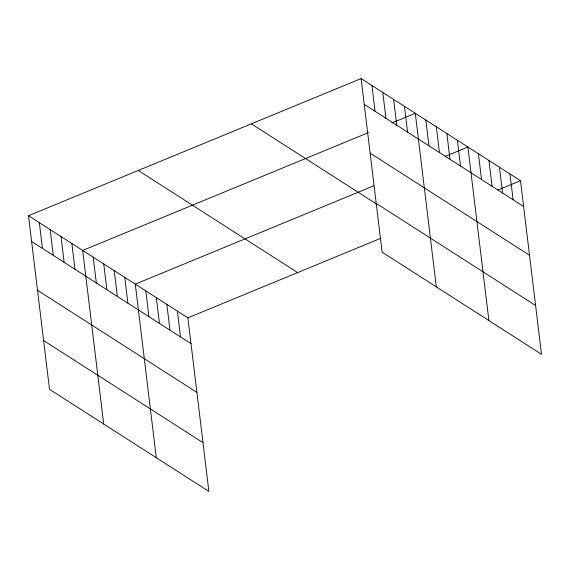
<?xml version="1.0" encoding="UTF-8"?>
<svg xmlns="http://www.w3.org/2000/svg" width="570" height="570" viewBox="0 0 570 570"><rect width="100%" height="100%" fill="white"/><g stroke="black" fill="none" stroke-linecap="round" stroke-linejoin="round"><path stroke-width="0.85" d="M28.5 215.724L187.886 317.846L208.891 491.426L49.505 389.303L28.5 215.724L361.109 78.575L520.495 180.697L541.5 354.276L382.114 252.154L361.109 78.575M368.256 132.689L82.693 250.444L103.697 424.023M391.782 122.992L415.302 113.295L436.307 286.874M373.813 185.792L135.29 284.145L156.294 457.724M445.163 156.372L467.899 146.996L488.903 320.575M187.886 317.846L380.846 238.281M497.76 190.074L520.495 180.697M364.23 104.36L523.616 206.49M370.13 153.13L529.516 255.26M376.214 203.383L535.601 305.506M251.349 123.833L376.371 203.939M138.261 170.459L297.647 272.588M31.621 241.509L191.007 343.639M37.52 290.28L196.907 392.409M43.605 340.532L202.991 442.655M509.972 173.957L513.093 199.749M499.455 167.217L502.576 193.009M488.939 160.476L492.06 186.269M478.415 153.736L481.536 179.529M457.375 140.256L460.496 166.048M446.859 133.515L449.979 159.308M436.335 126.775L439.456 152.568M425.819 120.035L428.939 145.82M404.458 106.348L407.578 132.14M393.621 99.408L396.741 125.193M382.784 92.461L385.904 118.247M371.946 85.514L375.067 111.307M177.37 311.106L180.49 336.899M166.846 304.366L169.967 330.158M156.33 297.626L159.45 323.418M145.806 290.885L148.927 316.678M124.773 277.405L127.894 303.197M114.249 270.665L117.37 296.457M103.733 263.924L106.854 289.717M93.209 257.184L96.33 282.977M71.856 243.497L74.976 269.289M61.011 236.557L64.139 262.342M50.174 229.61L53.295 255.403M39.337 222.663L42.458 248.456"/></g></svg>
